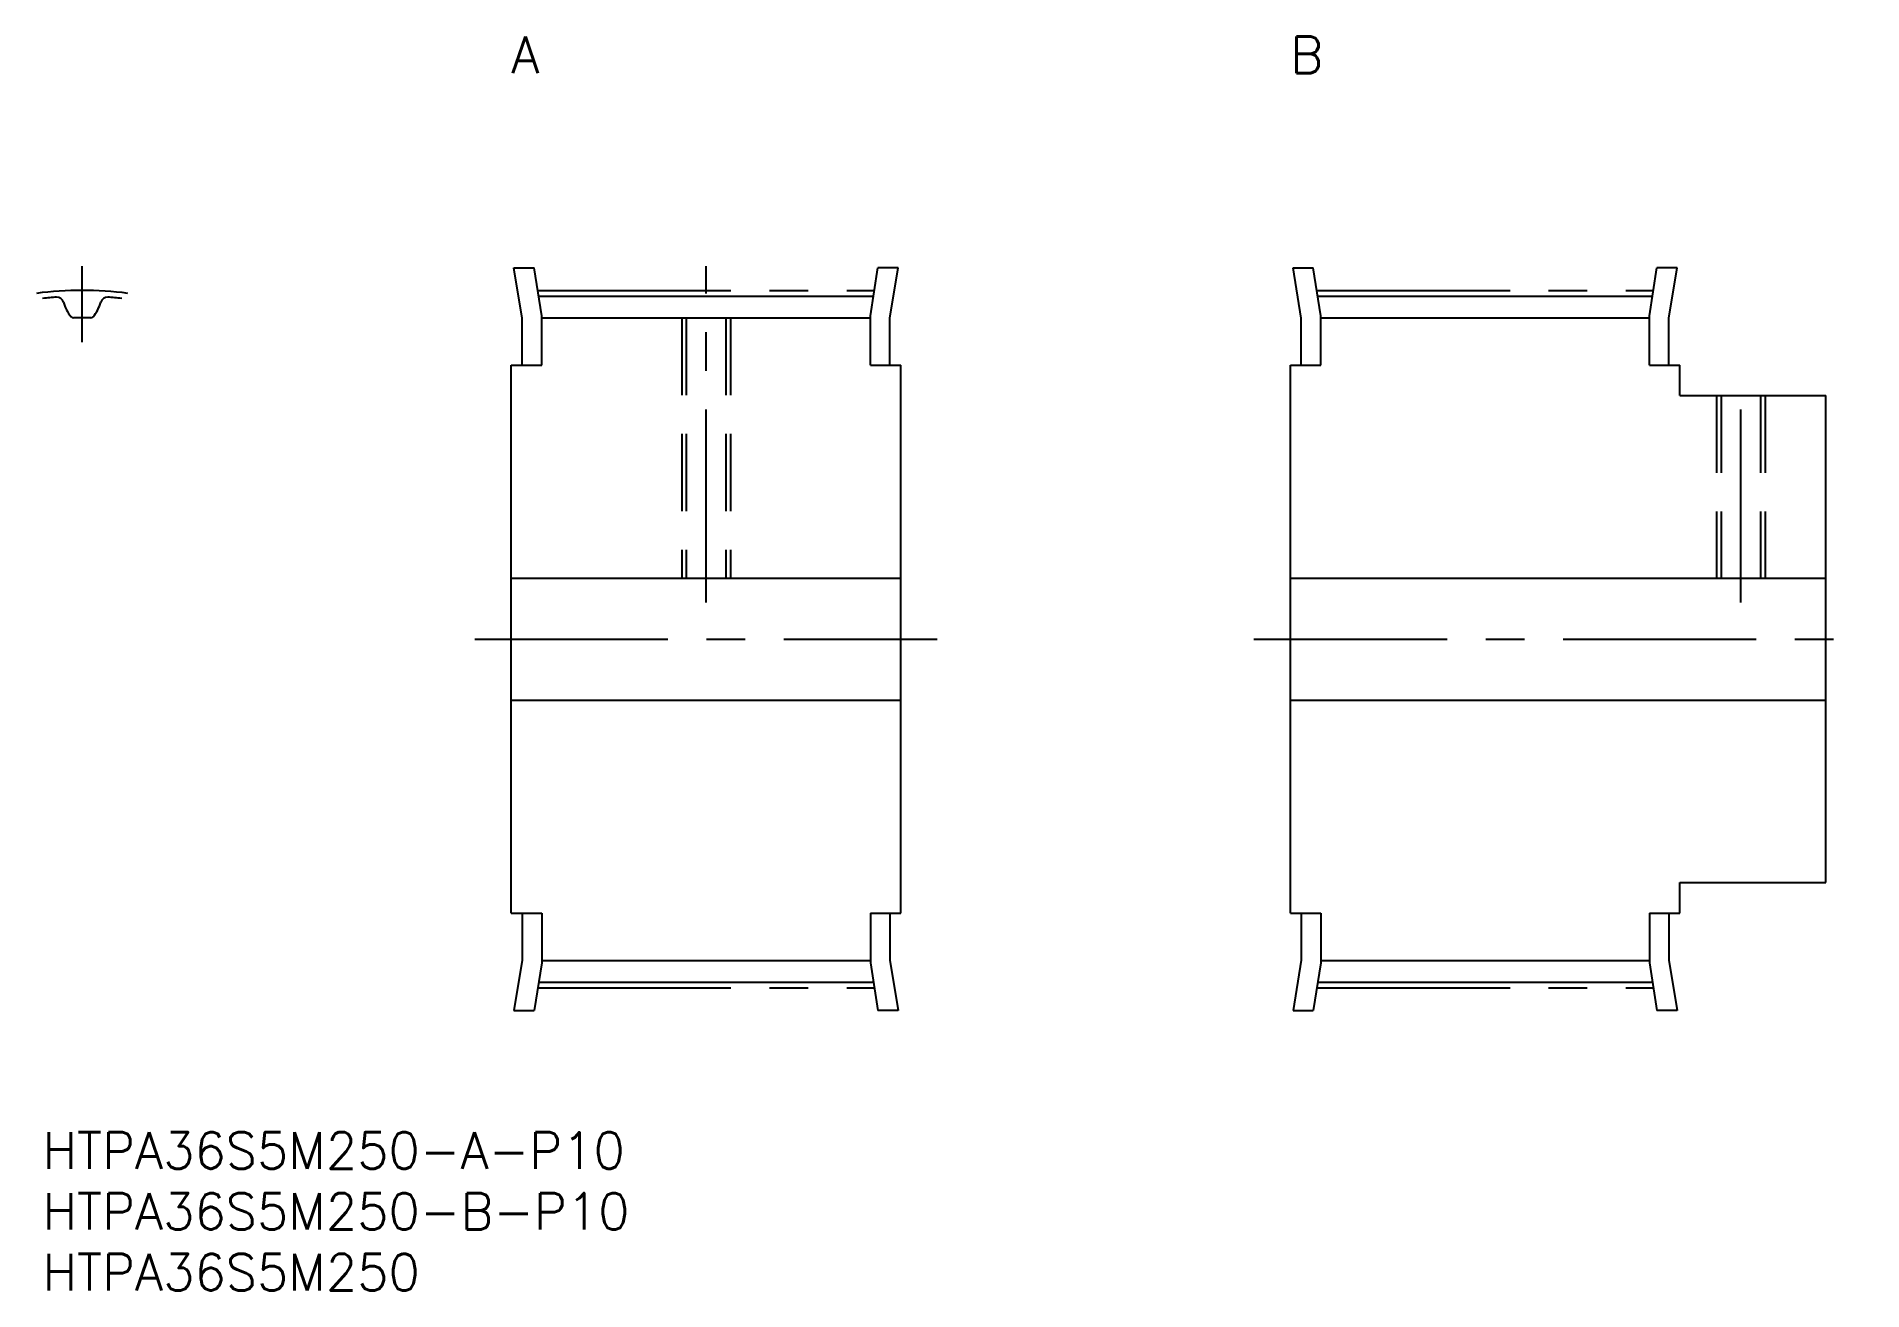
# Model space of a CAD drawing. Extents: x -1 to 149, y -13 to 90.
import ezdxf

# ---------------------------------------------------------------- set-up
doc = ezdxf.new("R2010")
doc.units = 0
doc.header["$LTSCALE"] = 0.5
doc.linetypes.add('CENTER', pattern=[50.8, 31.75, -6.35, 6.35, -6.35])
doc.linetypes.add('DASHED', pattern=[19.05, 12.7, -6.35])
for name, color, linetype in [('MSM_CENTER', 1, 'CENTER'), ('MSM_CONTINUOUS', 7, 'CONTINUOUS'), ('MSM_DASHED', 4, 'DASHED'), ('MSM_PART_NUMBER', 7, 'CONTINUOUS')]:
    doc.layers.add(name, color=color, linetype=linetype)
doc.styles.get("Standard").update_dxf_attribs({"font": 'txt.shx', "height": 3, "bigfont": 'bigfont.shx'})

# ---------------------------------------------------------------- blocks, each defined once
blk = doc.blocks.new('*U3')
at = {"layer": 'MSM_PART_NUMBER'}
blk.add_text('HTPA36S5M250-A-P10', height=3, dxfattribs=at).set_placement((0, -3))
blk = doc.blocks.new('*U4')
at = {"layer": 'MSM_PART_NUMBER'}
blk.add_text('HTPA36S5M250-B-P10', height=3, dxfattribs=at).set_placement((0, -8))
blk = doc.blocks.new('*U5')
at = {"layer": 'MSM_PART_NUMBER'}
blk.add_text('HTPA36S5M250', height=3, dxfattribs=at).set_placement((0, -13))
blk = doc.blocks.new('*U6')
at = {"layer": 'MSM_PART_NUMBER'}
blk.add_text('A', height=3, dxfattribs=at).set_placement((38.5, 87))
blk = doc.blocks.new('*U7')
at = {"layer": 'MSM_PART_NUMBER'}
blk.add_text('B', height=3, dxfattribs=at).set_placement((102.5, 87))

msp = doc.modelspace()

# ---------------------------------------------------------------- linework, layer by layer
at = {"layer": 'MSM_CENTER'}
for p, q in [((3.25, 64.9), (3.25, 71.15)), ((54.5, 43.5), (54.5, 71.15)), ((40.67, 69.15), (68.33, 69.15)), ((104.67, 69.15), (132.33, 69.15)), ((139.5, 43.5), (139.5, 62.5)), ((35.5, 40.5), (73.5, 40.5)), ((99.5, 40.5), (149.5, 40.5)), ((40.67, 11.85), (68.33, 11.85)), ((104.67, 11.85), (132.33, 11.85))]:
    msp.add_line(p, q, dxfattribs=at)
msp.add_arc((3.25, 40.5), 28.65, 82.479, 97.521, dxfattribs=at)
at = {"layer": 'MSM_CONTINUOUS'}
for p, q in [((39.4, 66.86), (38.72, 71)), ((38.72, 71), (40.38, 71)), ((41, 67.07), (40.38, 71)), ((68, 67.07), (68.62, 71)), ((70.28, 71), (68.62, 71)), ((69.6, 66.86), (70.28, 71)), ((103.4, 66.86), (102.72, 71)), ((102.72, 71), (104.38, 71)), ((105, 67.07), (104.38, 71)), ((132, 67.07), (132.62, 71)), ((134.28, 71), (132.62, 71)), ((133.6, 66.86), (134.28, 71)), ((40.75, 68.67), (68.25, 68.67)), ((104.75, 68.67), (132.25, 68.67)), ((39.4, 63), (39.4, 66.86)), ((41, 63), (41, 67.07)), ((41, 66.9), (68, 66.9)), ((68, 63), (68, 67.07)), ((69.6, 63), (69.6, 66.86)), ((103.4, 63), (103.4, 66.86)), ((105, 63), (105, 67.07)), ((105, 66.9), (132, 66.9)), ((132, 63), (132, 67.07)), ((133.6, 63), (133.6, 66.86)), ((38.5, 18), (38.5, 63)), ((38.5, 63), (41, 63)), ((68, 63), (70.5, 63)), ((70.5, 18), (70.5, 63)), ((102.5, 18), (102.5, 63)), ((102.5, 63), (105, 63)), ((132, 63), (134.5, 63)), ((134.5, 60.5), (134.5, 63)), ((134.5, 60.5), (146.5, 60.5)), ((146.5, 20.5), (146.5, 60.5)), ((38.5, 45.5), (70.5, 45.5)), ((102.5, 45.5), (146.5, 45.5)), ((38.5, 35.5), (70.5, 35.5)), ((102.5, 35.5), (146.5, 35.5)), ((134.5, 20.5), (146.5, 20.5)), ((134.5, 18), (134.5, 20.5)), ((38.5, 18), (41, 18)), ((39.4, 18), (39.4, 14.14)), ((41, 18), (41, 13.92)), ((68, 18), (68, 13.92)), ((68, 18), (70.5, 18)), ((69.6, 18), (69.6, 14.14)), ((102.5, 18), (105, 18)), ((103.4, 18), (103.4, 14.14)), ((105, 18), (105, 13.92)), ((132, 18), (134.5, 18)), ((132, 18), (132, 13.92)), ((133.6, 18), (133.6, 14.14)), ((39.4, 14.14), (38.72, 10)), ((41, 13.92), (40.38, 10)), ((41, 14.1), (68, 14.1)), ((68, 13.92), (68.62, 10)), ((69.6, 14.14), (70.28, 10)), ((103.4, 14.14), (102.72, 10)), ((105, 13.92), (104.38, 10)), ((105, 14.1), (132, 14.1)), ((132, 13.92), (132.62, 10)), ((133.6, 14.14), (134.28, 10)), ((40.75, 12.33), (68.25, 12.33)), ((104.75, 12.33), (132.25, 12.33)), ((38.72, 10), (40.38, 10)), ((70.28, 10), (68.62, 10)), ((102.72, 10), (104.38, 10)), ((134.28, 10), (132.62, 10))]:
    msp.add_line(p, q, dxfattribs=at)
for centre, radius, start, end in [((3.25, 40.5), 28.17, 94.2871, 96.625), ((1.19, 68.04), 0.55, 15.284, 94.2871), ((4.87, 69.05), 3.27, 195.284, 219.1717), ((1.62, 69.05), 3.27, 320.8283, 344.716), ((5.31, 68.04), 0.55, 85.7129, 164.716), ((3.25, 40.5), 28.17, 83.375, 85.7129), ((2.53, 67.14), 0.25, 219.1717, 271.5485), ((3.25, 40.5), 26.4, 88.4515, 91.5485), ((3.97, 67.14), 0.25, 268.4515, 320.8283)]:
    msp.add_arc(centre, radius, start, end, dxfattribs=at)
at = {"layer": 'MSM_DASHED'}
for p, q in [((52.5, 66.9), (52.5, 45.5)), ((52.88, 66.9), (52.88, 45.5)), ((56.12, 66.9), (56.12, 45.5)), ((56.5, 66.9), (56.5, 45.5)), ((137.5, 60.5), (137.5, 45.5)), ((137.88, 60.5), (137.88, 45.5)), ((141.12, 60.5), (141.12, 45.5)), ((141.5, 60.5), (141.5, 45.5))]:
    msp.add_line(p, q, dxfattribs=at)

# ---------------------------------------------------------------- block references
at = {"layer": 'MSM_CONTINUOUS'}
for name in ['*U6', '*U7', '*U3', '*U4', '*U5']:
    msp.add_blockref(name, (0, 0), dxfattribs=at)

doc.saveas('drawing.dxf')
